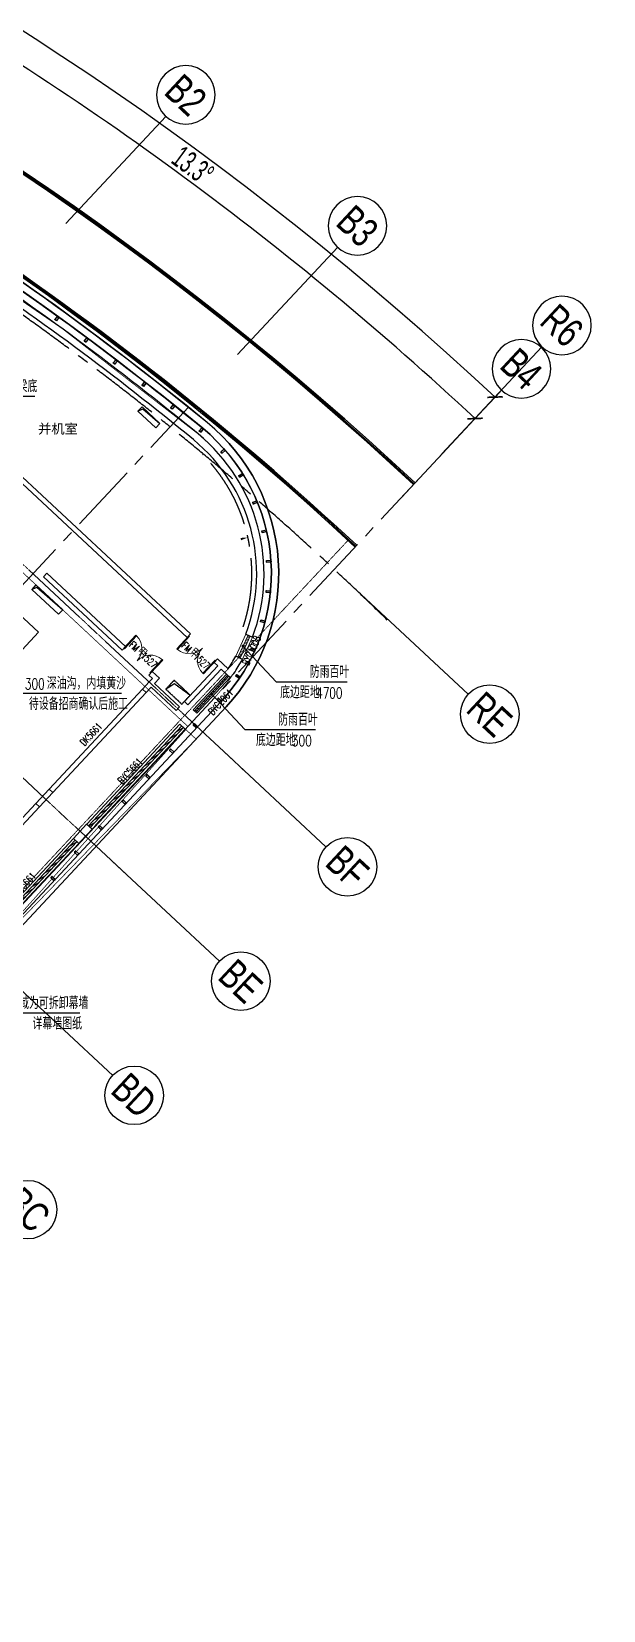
# Model space of a CAD drawing. Extents: x 138868 to 1251000, y -188972 to 132579.
# Drawn here: x 518092 to 541500, y -137264 to -72596 of the extents above; entities that cross this region are included whole.
import ezdxf
from ezdxf.enums import TextEntityAlignment as Align

# ---------------------------------------------------------------- set-up
doc = ezdxf.new("R2010")
doc.units = 0
for name, pattern in [('CENTER2', [28.575, 19.05, -3.175, 3.175, -3.175]), ('DASH', [0.35, 0.25, -0.1]), ('DASHDOT', [1, 0.5, -0.25, 0, -0.25])]:
    doc.linetypes.add(name, pattern=pattern)
doc.layers.get('0').update_dxf_attribs({"color": 8})
doc.layers.get('Defpoints').update_dxf_attribs({"color": 8})
for name, color, linetype in [('#幕墙线-平面', 8, 'Continuous'), ('#标注', 8, 'Continuous'), ('#轴线', 8, 'CENTER2'), ('A-FLOR', 8, 'Continuous'), ('A-FLOR-OVHD', 8, 'DASH'), ('A-FLOR-RAIL', 8, 'Continuous'), ('A-Hole', 8, 'Continuous'), ('CURTWALL', 8, 'Continuous'), ('DIM_LEAD', 8, 'Continuous'), ('WINDOW_TEXT', 8, 'Continuous'), ('数据中心轮廓线', 8, 'Continuous')]:
    doc.layers.add(name, color=color, linetype=linetype)
for name, color, linetype, lineweight in [('DOOR_FIRE', 8, 'Continuous', 13), ('DOOR_FIRE_TEXT', 8, 'Continuous', 9), ('DOTE', 8, 'DASHDOT', 5), ('E', 8, 'Continuous', 9), ('PUB_DIM', 8, 'Continuous', 5), ('PUB_TEXT', 8, 'Continuous', 5), ('WALL', 8, 'Continuous', 30), ('WINDOW', 8, 'Continuous', 13)]:
    doc.layers.add(name, color=color, linetype=linetype, lineweight=lineweight)
doc.styles.add('_TCH_DIM', font='SIMPLEX', dxfattribs={"bigfont": 'GBCBIG'})
doc.styles.add('_TCH_WINDOW', font='SIMPLEX', dxfattribs={"height": 3.5, "bigfont": 'GBCBIG'})
doc.styles.add('JHZX', font='jrs.shx', dxfattribs={"width": 0.6, "bigfont": 'jhz.shx'})
doc.styles.get("Standard").update_dxf_attribs({"font": 'arial.ttf'})
doc.dimstyles.new('JZBZ-300', dxfattribs={"dimscale": 300, "dimtxt": 3, "dimasz": 1.5, "dimexe": 1, "dimexo": 1, "dimgap": 0.5, "dimtad": 1, "dimdec": 0, "dimdsep": 46, "dimtxsty": 'JHZX', "dimblk1": 'ARCHTICK', "dimblk2": 'ARCHTICK', "dimsah": 1, "dimcen": 0, "dimclrd": 1, "dimclre": 1, "dimclrt": 2, "dimadec": 1, "dimazin": 2, "dimtfac": 1, "dimtdec": 0, "dimtix": 1, "dimtmove": 0, "dimatfit": 3, "dimfxl": 1, "dimtolj": 1, "dimlwd": -1, "dimlwe": -1, "dimarcsym": 1})

# ---------------------------------------------------------------- blocks, each defined once
blk = doc.blocks.new('$WINLIB2D$00000039')
for points in [[(-0.5, 0.5), (-0.5, -0.5)], [(0.5, 0.5), (-0.5, 0.5)], [(0.5, -0.5), (0.5, 0.5)], [(-0.5, 0.167), (0.5, 0.167)], [(-0.384, -0.167), (-0.448, 0.167)], [(-0.316, -0.167), (-0.38, 0.167)], [(-0.248, -0.167), (-0.312, 0.167)], [(-0.18, -0.167), (-0.244, 0.167)], [(-0.112, -0.167), (-0.176, 0.167)], [(-0.044, -0.167), (-0.108, 0.167)], [(0.024, -0.167), (-0.04, 0.167)], [(0.092, -0.167), (0.028, 0.167)], [(0.16, -0.167), (0.096, 0.167)], [(0.228, -0.167), (0.164, 0.167)], [(0.296, -0.167), (0.232, 0.167)], [(0.364, -0.167), (0.3, 0.167)], [(0.432, -0.167), (0.368, 0.167)], [(0.5, -0.167), (0.436, 0.167)], [(-0.452, -0.167), (-0.5, 0.084)], [(-0.5, -0.167), (0.5, -0.167)], [(0.5, -0.5), (-0.5, -0.5)]]:
    blk.add_lwpolyline(points)
blk = doc.blocks.new('$DorLib2D$00000002')
for p, q in [((-0.5, 0), (-0.5, 0.4875)), ((-0.475, 0.4875), (-0.5, 0.4875)), ((-0.475, 0), (-0.475, 0.4875)), ((0.475, 0), (0.475, 0.4875)), ((0.475, 0.4875), (0.5, 0.4875)), ((0.5, 0), (0.5, 0.4875)), ((-0.5, 0), (-0.475, 0)), ((0.5, 0), (0.475, 0))]:
    blk.add_line(p, q)
for centre, start, end in [((-0.4875, 0), 0, 88.53072), ((0.4875, 0), 91.46928, 180)]:
    blk.add_arc(centre, 0.4875, start, end)
blk = doc.blocks.new('$WINLIB2D$00000007')
for points in [[(-0.5, 0.5), (0.5, 0.5)], [(-0.5, 0.5), (-0.5, -0.5)], [(0.5, 0.5), (0.5, -0.5)], [(-0.5, -0.5), (0.5, -0.5)]]:
    blk.add_lwpolyline(points)
blk = doc.blocks.new('A$Cc1d04372')
at = {"layer": 'A-FLOR', "const_width": 30}
blk.add_lwpolyline([(39420, -56092), (62261, -16048, -0.04207), (79603, -28005, -0.432715), (80317, -38770), (58913, -61724, -0.389439), (48935, -62499, 0.036279), (39420, -56092, -3.758196)], format="xyb", dxfattribs=at)
blk.add_lwpolyline([(44265, -59103), (48266, -54812), (44524, -51348), (66314, -27981), (79185, -39984), (58913, -61724), (58809, -61836), (58446, -62182, -0.358866), (49046, -62584, 0.018439), (44265, -59103)], format="xyb", close=True, dxfattribs=at)
at = {"layer": 'A-FLOR'}
for radius in [129750, 126150]:
    blk.add_arc((0, -124900), radius, 47, 118, dxfattribs=at)
at = {"layer": 'A-FLOR-OVHD'}
blk.add_lwpolyline([(78283, -38459), (78941, -39073), (79282, -38707), (78624, -38093)], close=True, dxfattribs=at)
blk.add_lwpolyline([(78283, -38459), (78631, -38230), (79282, -38707)], dxfattribs=at)
at = {"layer": 'A-FLOR-RAIL'}
for radius, end in [(129700, 118), (129650, 118), (126250, 65.86831), (126200, 65.86831)]:
    blk.add_arc((0, -124900), radius, 47, end, dxfattribs=at)
at = {"layer": 'A-Hole'}
for points in [[(77143, -27072), (77874, -27754), (78044, -27571), (77313, -26889)], [(72798, -34370), (73895, -35393), (74066, -35210), (72969, -34187)]]:
    blk.add_lwpolyline(points, close=True, dxfattribs=at)
for points in [[(77143, -27072), (77344, -26981), (78044, -27571)], [(72798, -34370), (73000, -34279), (74066, -35210)]]:
    blk.add_lwpolyline(points, dxfattribs=at)
at = {"layer": 'CURTWALL'}
blk.add_lwpolyline([(51394, -10536), (53078, -10956, -0.063034), (79793, -27774, -0.432715), (80537, -38975), (59133, -61928, -0.3894), (48750, -62735, 0.165369), (750, -45904, 0.164544)], format="xyb", dxfattribs=at)
at = {"layer": 'DIM_LEAD'}
for p, q in [((70015, -26460), (72916, -26460)), ((81443, -36698), (82805, -38155)), ((71693, -38626), (76464, -38626)), ((80153, -38653), (81516, -40109)), ((82805, -38155), (85707, -38155)), ((81516, -40109), (84417, -40109)), ((69996, -51721), (74768, -51721))]:
    blk.add_line(p, q, dxfattribs=at)
at = {"layer": 'DIM_LEAD', "const_width": 60}
for points in [[(81423, -36677, 1), (81463, -36720, 1)], [(80133, -38631, 1), (80174, -38675, 1)]]:
    blk.add_lwpolyline(points, format="xyb", close=True, dxfattribs=at)
at = {"layer": 'DOTE'}
for p, q in [((66411, -27730), (79795, -40210)), ((56257, -63985), (85741, -32367)), ((62046, -32411), (75430, -44891))]:
    blk.add_line(p, q, dxfattribs=at)
at = {"layer": 'E', "elevation": 0}
blk.add_lwpolyline([(67221, -30673), (65039, -33014), (70890, -38470), (73072, -36129)], close=True, dxfattribs=at)
at = {"layer": 'WALL'}
for p, q in [((68560, -26452), (79164, -36341)), ((79301, -36195), (68696, -26306)), ((73412, -33712), (73276, -33858)), ((73276, -33858), (76494, -36859)), ((76630, -36713), (73412, -33712)), ((79164, -36341), (79301, -36195)), ((81559, -36202), (81832, -36326)), ((76494, -36859), (76630, -36713)), ((79044, -38963), (80408, -37500)), ((80398, -37218), (80261, -37364)), ((80261, -37364), (80408, -37500)), ((80617, -37422), (80398, -37218)), ((80617, -37422), (80836, -37627)), ((81418, -37237), (81145, -37112)), ((77727, -37736), (77591, -37882)), ((77591, -37882), (77737, -38018)), ((77601, -38164), (77737, -38018)), ((78020, -38008), (77727, -37736)), ((77815, -38228), (78020, -38008)), ((79190, -39100), (80554, -37637)), ((80554, -37637), (80773, -37841)), ((80773, -37841), (80920, -37978)), ((80920, -37978), (81071, -37815)), ((77601, -38164), (77328, -38457)), ((77328, -38457), (77474, -38593)), ((77474, -38593), (77679, -38374)), ((77679, -38374), (78703, -39329)), ((77815, -38228), (78839, -39183)), ((78839, -39183), (78703, -39329)), ((79044, -38963), (79190, -39100)), ((79556, -39441), (79409, -39304)), ((79083, -40094), (78864, -39889)), ((73509, -42553), (72963, -43138)), ((73655, -42689), (73509, -42553)), ((72963, -43138), (73109, -43274)), ((73109, -43274), (73655, -42689)), ((75044, -43985), (74499, -44570)), ((74499, -44570), (74718, -44774)), ((74718, -44774), (75264, -44189)), ((75264, -44189), (75044, -43985))]:
    blk.add_line(p, q, dxfattribs=at)
for centre, radius, start, end in [((0, -124900), 125400, 50.59548, 56.27732), ((0, -124900), 125100, 50.59548, 56.24587), ((74905, -33723), 7100, 339.56909, 50.59548), ((74905, -33723), 7400, 339.40512, 50.59548), ((74905, -33723), 7100, 326.64956, 331.49258), ((74905, -33723), 7400, 326.43001, 331.65654)]:
    blk.add_arc(centre, radius, start, end, dxfattribs=at)
at = {"layer": '数据中心轮廓线'}
blk.add_lwpolyline([(51546, -9926, -0.066668), (79984, -27542, -0.432715), (80756, -39179), (59352, -62132, -0.3894), (48565, -62971, 0.158849), (2747, -46248, 0.158849)], format="xyb", dxfattribs=at)
at = {"layer": '数据中心轮廓线', "const_width": 30}
blk.add_lwpolyline([(59191, -61470), (59608, -61859), (79522, -40503), (79105, -40114)], close=True, dxfattribs=at)
for points in [[(59191, -61470), (79522, -40503)], [(59608, -61859), (79105, -40114)]]:
    blk.add_lwpolyline(points, dxfattribs=at)
at = {"layer": 'DOOR_FIRE', "yscale": 1500, "zscale": 200}
for p, xscale, rotation in [((77110, -37297), 1500, 317.000000000153), ((79781, -36779), -1500, 137.0000000001534)]:
    blk.add_blockref('$DorLib2D$00000002', p, dxfattribs=dict(at, xscale=xscale, rotation=rotation))
at = {"layer": 'WINDOW'}
ref = blk.add_blockref('$WINLIB2D$00000039', (81489, -36719), dxfattribs=dict(at, xscale=1000, yscale=300.0000000000001, zscale=1000, rotation=65.53083296420436))
ref.add_attrib('A', 'BYC1008', (81671, -37511), dxfattribs={"layer": 'WINDOW_TEXT', "height": 297.5, "rotation": 65.53083, "style": '_TCH_WINDOW', "width": 0.705882})
ref = blk.add_blockref('$WINLIB2D$00000039', (80164, -38641), dxfattribs=dict(at, xscale=2000, yscale=200, zscale=2000, rotation=47.00000000000175))
ref.add_attrib('A', 'BYC2061', (80206, -39548), dxfattribs={"layer": 'WINDOW_TEXT', "height": 297.5, "rotation": 47, "style": '_TCH_WINDOW', "width": 0.705882})
ref = blk.add_blockref('$WINLIB2D$00000007', (75491, -40573), dxfattribs=dict(at, xscale=5600.000000000001, yscale=200, zscale=5600.000000000001, rotation=47.00000000000435))
ref.add_attrib('A', 'DK5661', (74957, -40807), dxfattribs={"layer": 'WINDOW_TEXT', "height": 297.5, "rotation": 47, "style": '_TCH_WINDOW', "width": 0.705882})
ref = blk.add_blockref('$WINLIB2D$00000039', (77064, -42039), dxfattribs=dict(at, xscale=5600, yscale=300, zscale=5600, rotation=47.00000000000439))
ref.add_attrib('A', 'BYC5661', (76498, -42380), dxfattribs={"layer": 'WINDOW_TEXT', "height": 297.5, "rotation": 47, "style": '_TCH_WINDOW', "width": 0.705882})
ref = blk.add_blockref('$WINLIB2D$00000007', (71127, -45254), dxfattribs=dict(at, xscale=5600.000000000001, yscale=200, zscale=5600.000000000001, rotation=47.00000000000435))
ref.add_attrib('A', 'DK5661', (70593, -45487), dxfattribs={"layer": 'WINDOW_TEXT', "height": 297.5, "rotation": 47, "style": '_TCH_WINDOW', "width": 0.705882})
ref = blk.add_blockref('$WINLIB2D$00000039', (72699, -46720), dxfattribs=dict(at, xscale=5600, yscale=300, zscale=5600, rotation=47.00000000000439))
ref.add_attrib('A', 'BYC5661', (72133, -47061), dxfattribs={"layer": 'WINDOW_TEXT', "height": 297.5, "rotation": 47, "style": '_TCH_WINDOW', "width": 0.705882})
at = {"layer": 'DOOR_FIRE_TEXT', "style": '_TCH_WINDOW', "width": 0.705882}
for s, p in [('FM', (76751, -36682)), ('FM', (78903, -36719)), ('1527', (77238, -37136)), ('1527', (79390, -37174))]:
    blk.add_text(s, height=297.5, rotation=317, dxfattribs=at).set_placement(p)
at = {"layer": 'DOOR_FIRE_TEXT', "style": '_TCH_WINDOW'}
for p in [(77058, -36968), (79210, -37006)]:
    blk.add_text('甲', height=338, rotation=317, dxfattribs=at).set_placement(p)
at = {"layer": 'PUB_TEXT', "style": '_TCH_DIM'}
for s, height, p in [('洞顶贴梁底', 506.4, (71000, -26302)), ('防雨百叶', 506.4, (84175, -37997)), ('深油沟，内填黄沙', 506.4, (73414, -38468)), ('待设备招商确认后施工', 506.4, (72682, -39308)), ('底边距地', 506.4, (82965, -38837)), ('防雨百叶', 506.4, (82886, -39951)), ('底边距地', 506.4, (81975, -40791)), ('百叶对应区域为可拆卸幕墙', 506.38, (70254, -51564)), ('详幕墙图纸', 506.4, (72828, -52404))]:
    blk.add_text(s, height=height, dxfattribs=at).set_placement(p)
at = {"layer": 'PUB_TEXT'}
blk.add_text('并机室', height=396.5, dxfattribs=at).set_placement((73057, -27992))
at = {"layer": 'PUB_TEXT', "style": '_TCH_DIM', "width": 0.705882}
for s, p in [('300', (72514, -38468)), ('4700', (84439, -38837)), ('300', (83450, -40791))]:
    blk.add_text(s, height=446.2, dxfattribs=at).set_placement(p)
blk = doc.blocks.new('*U3167')
blk.add_line((20, 0), (0, 0))
blk.add_circle((24, 0), 4)
at = {"style": 'JHZX', "width": 0.75}
blk.add_attdef('AXES', text='', height=4, dxfattribs=at).set_placement((24, 0), align=Align.MIDDLE_CENTER)
blk = doc.blocks.new('*U3166')
blk.add_line((0, -20), (0, 0))
blk.add_circle((0, -24), 4)
at = {"style": 'JHZX', "width": 0.75}
blk.add_attdef('AXES', text='', height=4, dxfattribs=at).set_placement((0, -24), align=Align.MIDDLE_CENTER)
blk = doc.blocks.new('_ARCHTICK')
at = {"color": 0, "linetype": 'ByBlock', "const_width": 0.15}
blk.add_lwpolyline([(-0.5, -0.5), (0.5, 0.5)], dxfattribs=at)
blk = doc.blocks.new('*D3358')
at = {"layer": '#标注', "ltscale": 300, "transparency": 16777216}
for p, q in [((383191, -69158), (381994, -66906)), ((535530, -89214), (537269, -87349))]:
    blk.add_line(p, q, dxfattribs=at)
blk.add_arc((445302, -185972), 134550, 47, 118, dxfattribs=at)
at = {"layer": 'Defpoints', "color": 0, "ltscale": 300, "transparency": 16777216}
for p in [(489847, -59009), (383332, -69423), (535326, -89433), (445302, -185972)]:
    blk.add_point(p, dxfattribs=at)
at = {"layer": '#标注', "ltscale": 300, "transparency": 16777216, "xscale": 450, "yscale": 450, "zscale": 450}
for p, rotation in [((382135, -67171), 207.9999999999995), ((537065, -87568), 316.999999993665)]:
    blk.add_blockref('_ARCHTICK', p, dxfattribs=dict(at, rotation=rotation))
at = {"layer": '#标注', "ltscale": 300, "transparency": 16777216, "insert": (462943, -51978), "char_height": 900, "attachment_point": 5, "rotation": 352.5, "style": 'JHZX'}
blk.add_mtext('\\A1;71°', dxfattribs=at)
blk = doc.blocks.new('*D3359')
at = {"layer": '#标注', "ltscale": 300, "transparency": 16777216}
for p, q in [((510851, -71052), (511520, -69879)), ((535530, -89214), (536451, -88226))]:
    blk.add_line(p, q, dxfattribs=at)
blk.add_arc((445302, -185972), 133350, 47, 60.3, dxfattribs=at)
at = {"layer": 'Defpoints', "color": 0, "ltscale": 300, "transparency": 16777216}
for p in [(510703, -71312), (528436, -81707), (535326, -89433), (445302, -185972)]:
    blk.add_point(p, dxfattribs=at)
at = {"layer": '#标注', "ltscale": 300, "transparency": 16777216, "xscale": 450, "yscale": 450, "zscale": 450}
for p, rotation in [((511371, -70140), 150.2999999171138), ((536246, -88446), 316.9999999936651)]:
    blk.add_blockref('_ARCHTICK', p, dxfattribs=dict(at, rotation=rotation))
at = {"layer": '#标注', "ltscale": 300, "transparency": 16777216, "insert": (524696, -78087), "char_height": 900, "attachment_point": 5, "rotation": 323.65, "style": 'JHZX'}
blk.add_mtext('\\A1;13.3°', dxfattribs=at)
blk = doc.blocks.new('LZ')
at = {"layer": '#幕墙线-平面', "ltscale": 250}
for points in [[(-33, 0, -0.414214), (-40, 7), (-40, 172, -0.414214), (-33, 180), (32, 180, -0.414214), (40, 172), (40, 7, -0.414214), (32, 0)], [(-33, 6, -0.414214), (-34, 7), (-34, 172, -0.414214), (-33, 174), (32, 174, -0.414214), (34, 172), (34, 7, -0.414214), (32, 6)]]:
    blk.add_lwpolyline(points, format="xyb", close=True, dxfattribs=at)

msp = doc.modelspace()

# ---------------------------------------------------------------- linework, layer by layer
at = {"layer": '#幕墙线-平面', "ltscale": 500}
msp.add_lwpolyline([(525285.7, -88613.5, 0.2860735), (393144.4, -71273.8, 0.4324632), (389392.4, -82312), (404125.3, -110020.5, 0.3897333), (414336.5, -113619.5, -0.2739153), (493866.8, -124043, 0.3894), (504654.3, -123203.8), (526058.2, -100250.9, 0.4327153)], format="xyb", close=True, dxfattribs=at)
at = {"layer": '#幕墙线-平面'}
msp.add_lwpolyline([(525095.3, -88845.3, 0.2860735), (393268.6, -71546.9, 0.4324632), (389657.3, -82171.1), (404390.2, -109879.7, 0.3897333), (414218.5, -113343.7, -0.2739153), (494051.9, -123806.9, 0.3894), (504434.9, -122999.2), (525838.8, -100046.3, 0.4327153), (525095.3, -88845.3)], format="xyb", dxfattribs=at)
at = {"layer": '#轴线', "ltscale": 150}
for p, q in [((490817.5, -124112.3), (524510.1, -87981.4)), ((511712.9, -88801.5), (526851.9, -102918.8)), ((497326.6, -130182.1), (535325.8, -89432.9)), ((507348.1, -93482.1), (522487.1, -107599.5)), ((502983.3, -98162.8), (518122.3, -112280.2))]:
    msp.add_line(p, q, dxfattribs=at)
for centre, radius, start, end in [((445302, -185971.6), 124900, 45.623668, 118.956278), ((520207.4, -94794.9), 6900, 341.516614, 45.034931)]:
    msp.add_arc(centre, radius, start, end, dxfattribs=at)
at = {"layer": 'PUB_DIM'}
msp.add_lwpolyline([(526654.6, -93383.2, 99, 0, 0), (526947.7, -93319.1, 0, 0, 0)], format="xyseb", dxfattribs=at)

# ---------------------------------------------------------------- block references
at = {"layer": '#幕墙线-平面', "ltscale": 300}
msp.add_blockref('A$Cc1d04372', (445302, -61071.6), dxfattribs=at)
at = {"layer": '#幕墙线-平面'}
for p, rotation in [((519183.7, -84276.1), 144.0016153697407), ((520384, -85159), 143.3224530366381), ((521573.7, -86056), 142.6432907035354), ((522752.6, -86967.1), 141.9641283704327), ((523929.3, -87899), 141.28496603733)]:
    msp.add_blockref('LZ', p, dxfattribs=dict(at, rotation=rotation))
at = {"layer": '#幕墙线-平面', "ltscale": 300}
for p, rotation in [((525095.3, -88845.3), 140.6008650714963), ((525997.8, -89719.4), 131.2363142207315), ((526746.1, -90728.6), 121.8767652202301), ((527320.4, -91846.1), 112.5172162197287), ((527705.2, -93042.2), 103.1576672192272), ((527890.5, -94284.9), 93.79811821872569), ((527871.1, -95541.2), 84.43856921822423), ((527647.7, -96777.6), 75.0790202177228), ((527226.3, -97961.2), 65.71947121722133), ((526617.9, -99060.5), 56.35992221671985)]:
    msp.add_blockref('LZ', p, dxfattribs=dict(at, rotation=rotation))
at = {"layer": '#幕墙线-平面', "ltscale": 300, "xscale": -1, "rotation": 46.99999999999935}
for p in [(525838.8, -100046.3), (524865.7, -101089.8), (523892.8, -102133.1), (522919.9, -103176.4), (521947, -104219.7), (520974.1, -105263), (520001.2, -106306.4), (519028.3, -107349.7)]:
    msp.add_blockref('LZ', p, dxfattribs=at)
at = {"layer": '#标注'}
ref = msp.add_blockref('*U3166', (519492.5, -80456.7), dxfattribs=dict(at, xscale=-300.0000000000002, yscale=300.0000000000002, zscale=300.0000000000001, rotation=136.9855903515799))
ref.add_attrib('AXES', 'B2', dxfattribs={"layer": '0', "height": 1200, "rotation": 316.98559, "style": 'JHZX', "width": 0.75}).set_placement((524404.2, -75192.2), align=Align.MIDDLE_CENTER)
ref = msp.add_blockref('*U3166', (526522.8, -85820.4), dxfattribs=dict(at, xscale=-300.0000000000002, yscale=300.0000000000002, zscale=300.0000000000001, rotation=136.9855903515799))
ref.add_attrib('AXES', 'B3', dxfattribs={"layer": '0', "height": 1200, "rotation": 316.98559, "style": 'JHZX', "width": 0.75}).set_placement((531434.5, -80555.9), align=Align.MIDDLE_CENTER)
ref = msp.add_blockref('*U3166', (534892.6, -89894.9), dxfattribs=dict(at, xscale=-300.0000000000002, yscale=300.0000000000002, zscale=300.0000000000001, rotation=136.9855903515799))
ref.add_attrib('AXES', 'R6', dxfattribs={"layer": '0', "height": 1200, "rotation": 316.98559, "style": 'JHZX', "width": 0.75}).set_placement((539804.4, -84630.4), align=Align.MIDDLE_CENTER)
ref = msp.add_blockref('*U3166', (533232.1, -91675.5), dxfattribs=dict(at, xscale=-300.0000000000002, yscale=300.0000000000002, zscale=300.0000000000001, rotation=136.9855903515799))
ref.add_attrib('AXES', 'B4', dxfattribs={"layer": '0', "height": 1200, "rotation": 316.98559, "style": 'JHZX', "width": 0.75}).set_placement((538143.8, -86411), align=Align.MIDDLE_CENTER)
at = {"layer": '#标注', "xscale": 300, "yscale": 300, "rotation": 317.0000000589019}
for p, values in [((531580.6, -95648.5), {'AXES': 'RE'}), ((525754.9, -101895.9), {'AXES': 'BF'}), ((521390.1, -106576.5), {'AXES': 'BE'}), ((517025.3, -111257.2), {'AXES': 'BD'}), ((512660.5, -115937.8), {'AXES': 'BC'})]:
    msp.add_blockref('*U3167', p, dxfattribs=at).add_auto_attribs(values)

# ---------------------------------------------------------------- dimensions: what is measured, and where the dimension line sits
at = {"layer": '#标注', "ltscale": 300}
for base, p2, picture, middle in [((489846.6, -59009.1), (383331.7, -69422.5), '*D3358', (462942.6, -51977.8)), ((528435.7, -81707.5), (510702.5, -71312.2), '*D3359', (524696.3, -78086.7))]:
    dim = msp.add_angular_dim_3p(base=base, center=(445302, -185971.6), p1=(535325.8, -89432.9), p2=p2, dimstyle='JZBZ-300', override={"dimclrd": 256, "dimclre": 256, "dimclrt": 256}, dxfattribs=at)
    dim.commit()
    dim.dimension.update_dxf_attribs({"geometry": picture, "text_midpoint": middle})

doc.saveas('drawing.dxf')
